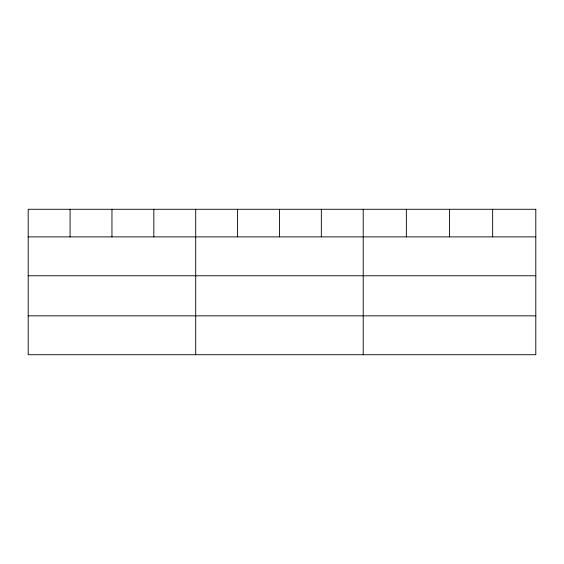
<?xml version="1.0" encoding="UTF-8"?>
<svg xmlns="http://www.w3.org/2000/svg" width="564" height="564" viewBox="0 0 564 564"><rect width="100%" height="100%" fill="white"/><g stroke="black" fill="none" stroke-linecap="round" stroke-linejoin="round"><path stroke-width="0.85" d="M28.2 236.887L535.8 236.887M28.2 275.768L535.8 275.768M28.2 315.833L535.8 315.833M492.654 209.279L492.654 236.887M449.508 209.279L449.508 236.887M406.362 209.279L406.362 236.887M363.216 209.279L363.216 354.721M321.339 209.279L321.339 236.887M279.462 209.279L279.462 236.887M237.585 209.279L237.585 236.887M195.708 209.279L195.708 354.721M153.831 209.279L153.831 236.887M111.954 209.279L111.954 236.887M70.077 209.279L70.077 236.887M535.8 209.279L28.2 209.279L28.2 354.721L535.8 354.721L535.8 209.279"/></g></svg>
